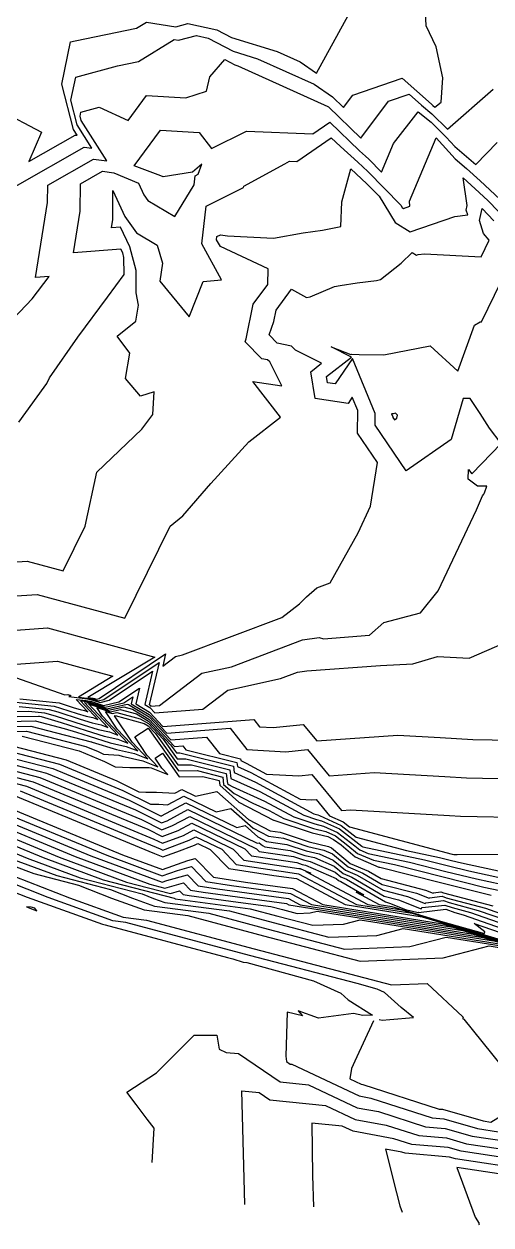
# Model space of a CAD drawing. Header units: millimetres. Extents: x 1157528 to 1158127, y 1280646 to 1281429.
# Drawn here: x 1157676.3 to 1157721, y 1280729 to 1280843.8 of the extents above; entities that cross this region are included whole.
import ezdxf

# ---------------------------------------------------------------- set-up
doc = ezdxf.new("R2010")
doc.units = ezdxf.units.MM
doc.layers.add('OCTUBRE', color=31, linetype='Continuous')

msp = doc.modelspace()

# ---------------------------------------------------------------- linework, layer by layer
at = {"layer": 'OCTUBRE', "flags": 128}
for points, elevation in [([(1157673.98, 1280835.61), (1157677.98, 1280833.49), (1157676.78, 1280830.7), (1157681.2, 1280833.23), (1157681.39, 1280833.21), (1157681.04, 1280833.76), (1157679.92, 1280838.08), (1157680.77, 1280842.13), (1157681.19, 1280842.25), (1157687.07, 1280843.46), (1157688.02, 1280844.04), (1157690.82, 1280843.59), (1157691.97, 1280843.89), (1157694.76, 1280843.29), (1157696.14, 1280842.56), (1157700.53, 1280841.21), (1157702.73, 1280840.22), (1157704.27, 1280839.15), (1157707.3, 1280844.65)], 450.5), ([(1157675.46, 1280828.3), (1157682.08, 1280832.07), (1157682.81, 1280831.98), (1157681.41, 1280834.19), (1157680.8, 1280836.56), (1157681.26, 1280838.77), (1157685.26, 1280839.86), (1157687.26, 1280840.27), (1157690.66, 1280842.36), (1157691.09, 1280842.29), (1157692.8, 1280842.75), (1157693.93, 1280842.5), (1157696.3, 1280841.25), (1157698.65, 1280840.53), (1157704.04, 1280838.09), (1157705.81, 1280836.87), (1157706.86, 1280835.86), (1157707.74, 1280837.05), (1157712.47, 1280838.67), (1157715.27, 1280836.18), (1157715.4, 1280836.07), (1157715.6, 1280835.88), (1157716.18, 1280836.38), (1157716.34, 1280838.69), (1157715.71, 1280841.66), (1157714.75, 1280843.67), (1157714.69, 1280845.06)], 451), ([(1157674.69, 1280815.06), (1157677.09, 1280817.55), (1157678.71, 1280819.69), (1157677.41, 1280819.6), (1157678.57, 1280826.79), (1157678.58, 1280828.42), (1157682.95, 1280830.92), (1157684.24, 1280830.76), (1157681.78, 1280834.63), (1157681.68, 1280835.03), (1157681.75, 1280835.41), (1157683.49, 1280835.88), (1157686.26, 1280834.63), (1157688.01, 1280837.01), (1157691.77, 1280836.78), (1157693.77, 1280837.41), (1157694.09, 1280838.81), (1157695.5, 1280840.45), (1157696.46, 1280839.94), (1157696.76, 1280839.85), (1157705.35, 1280835.97), (1157705.41, 1280835.92), (1157708.53, 1280832.93), (1157711.15, 1280836.46), (1157713.13, 1280837.14), (1157714.3, 1280836.1), (1157715.31, 1280835.26), (1157716.8, 1280833.8), (1157721.18, 1280837.62)], 451.5), ([(1157675.82, 1280805.76), (1157678.25, 1280809.13), (1157678.51, 1280809.48), (1157678.75, 1280810.01), (1157681.46, 1280813.9), (1157684.3, 1280817.74), (1157685.88, 1280819.9), (1157685.86, 1280821.51), (1157685.75, 1280821.95), (1157685.57, 1280822.31), (1157681.04, 1280821.98), (1157681.68, 1280825.96), (1157681.7, 1280828.55), (1157683.82, 1280829.76), (1157684.9, 1280829.63), (1157687.25, 1280828.62), (1157687.76, 1280827.51), (1157688.14, 1280826.98), (1157690.73, 1280825.44), (1157692.57, 1280828.46), (1157692.67, 1280829.34), (1157692.97, 1280829.49), (1157693.3, 1280830.43), (1157692.43, 1280829.68), (1157689.63, 1280829.23), (1157689.38, 1280829.34), (1157686.85, 1280830.28), (1157689.35, 1280833.69), (1157693.06, 1280833.46), (1157694.25, 1280831.94), (1157697.59, 1280833.6), (1157703.94, 1280833.34), (1157705.54, 1280834.45), (1157708.4, 1280831.71), (1157708.96, 1280831.21), (1157709.28, 1280830.91), (1157710.5, 1280829.67), (1157711.63, 1280832.42), (1157714.01, 1280835.46), (1157715.23, 1280834.46), (1157716.67, 1280833.04), (1157717.51, 1280832.12), (1157719.51, 1280830.4), (1157721.54, 1280832.51)], 452), ([(1157675.14, 1280792.39), (1157676.6, 1280792.49), (1157680.05, 1280791.55), (1157682.16, 1280795.81), (1157683.29, 1280800.99), (1157687.57, 1280805.09), (1157688.64, 1280806.5), (1157688.76, 1280808.66), (1157687.45, 1280808.26), (1157686.03, 1280809.93), (1157686.44, 1280812.36), (1157685.21, 1280813.98), (1157687, 1280815.42), (1157687.27, 1280816.97), (1157687.05, 1280818.14), (1157687.03, 1280820.26), (1157686.43, 1280822.55), (1157685.54, 1280824.43), (1157684.67, 1280824.37), (1157684.79, 1280825.14), (1157684.82, 1280827.92), (1157685.96, 1280825.43), (1157687.07, 1280823.88), (1157689.05, 1280822.7), (1157689.54, 1280820.96), (1157689.31, 1280819.25), (1157692.11, 1280815.84), (1157693.43, 1280819.22), (1157695.18, 1280819.39), (1157693.31, 1280822.83), (1157693.72, 1280826.43), (1157697.3, 1280828.2), (1157697.34, 1280828.33), (1157701.24, 1280830.49), (1157701.71, 1280830.72), (1157702.41, 1280830.69), (1157705.69, 1280832.96), (1157706.57, 1280832.12), (1157708.22, 1280830.65), (1157709.18, 1280829.74), (1157712.34, 1280826.52), (1157712.48, 1280826.3), (1157712.6, 1280826.22), (1157713.19, 1280826.42), (1157713.18, 1280826.92), (1157715.73, 1280832.96), (1157717.54, 1280830.97), (1157718.62, 1280830.04), (1157719.93, 1280828.85), (1157721.8, 1280827.1)], 452.5), ([(1157674.05, 1280789.05), (1157677.57, 1280789.3), (1157685.94, 1280787.01), (1157690.29, 1280795.83), (1157691.51, 1280796.81), (1157694.19, 1280799.91), (1157697.8, 1280803.88), (1157700.83, 1280806.26), (1157698.2, 1280809.66), (1157700.97, 1280809.24), (1157699.83, 1280811.53), (1157699.59, 1280811.72), (1157699.06, 1280811.82), (1157697.47, 1280813.45), (1157697.56, 1280813.74), (1157698.23, 1280817.06), (1157699.61, 1280818.93), (1157699.65, 1280820.44), (1157695.09, 1280822.56), (1157694.73, 1280823.21), (1157694.76, 1280823.52), (1157695.1, 1280823.68), (1157695.76, 1280823.6), (1157700.17, 1280823.38), (1157703, 1280823.88), (1157704.84, 1280824.14), (1157706.6, 1280824.49), (1157706.71, 1280826.83), (1157707.57, 1280829.99), (1157709.08, 1280828.57), (1157710.26, 1280827.37), (1157711.8, 1280824.86), (1157713.22, 1280823.97), (1157717.5, 1280825.44), (1157718.73, 1280825.6), (1157718.59, 1280826.06), (1157718.68, 1280826.48), (1157718.3, 1280829.14), (1157719.83, 1280827.75), (1157720.7, 1280826.93), (1157721.63, 1280825.95)], 453), ([(1157672.96, 1280785.7), (1157678.55, 1280786.1), (1157688.81, 1280783.3), (1157682.41, 1280779.43), (1157682.91, 1280779.37), (1157683.06, 1280779.34), (1157683.25, 1280779.28), (1157683.49, 1280779.33), (1157689.84, 1280783.61), (1157689.57, 1280782.43), (1157690.79, 1280783.37), (1157691.45, 1280783.51), (1157700.95, 1280787.09), (1157702.66, 1280788.41), (1157703.31, 1280789.08), (1157704.3, 1280789.92), (1157705.57, 1280790.39), (1157708.27, 1280795.19), (1157709.43, 1280797.72), (1157710.11, 1280801.9), (1157708.2, 1280804.73), (1157708.22, 1280806.9), (1157707.7, 1280808.15), (1157707.3, 1280807.57), (1157704.16, 1280808.03), (1157703.73, 1280810.59), (1157704.77, 1280811.4), (1157702.26, 1280812.65), (1157701.9, 1280813.04), (1157700.53, 1280813.33), (1157699.76, 1280814.11), (1157700.19, 1280815.41), (1157700.41, 1280816.47), (1157701.9, 1280818.5), (1157703.33, 1280817.7), (1157703.68, 1280817.77), (1157706, 1280818.75), (1157706.55, 1280818.84), (1157708.17, 1280819.11), (1157710.02, 1280819.33), (1157710.4, 1280819.41), (1157712.38, 1280820.96), (1157713.41, 1280821.99), (1157713.83, 1280821.73), (1157714.01, 1280821.79), (1157714.59, 1280821.86), (1157720.01, 1280821.59), (1157720.77, 1280823.16), (1157720.25, 1280823.8), (1157719.86, 1280825.07), (1157720.1, 1280826.2), (1157721.22, 1280825.02)], 453.5), ([(1157674.71, 1280782.56), (1157679.52, 1280782.91), (1157684.8, 1280781.47), (1157681.51, 1280779.48), (1157682.65, 1280779.34), (1157682.98, 1280779.26), (1157683.41, 1280779.12), (1157683.96, 1280779.25), (1157689.22, 1280782.79), (1157688.28, 1280778.74), (1157688.37, 1280778.69), (1157688.45, 1280778.6), (1157689.26, 1280778.66), (1157693.3, 1280781.76), (1157696.14, 1280782.38), (1157702.94, 1280784.94), (1157704.52, 1280785.19), (1157704.96, 1280785.06), (1157709.34, 1280785.4), (1157710.72, 1280786.61), (1157714.23, 1280787.52), (1157715.91, 1280789.63), (1157719.58, 1280797.39), (1157720.14, 1280798.73), (1157720.27, 1280798.89), (1157720.34, 1280799.01), (1157720.56, 1280799.65), (1157719.68, 1280799.64), (1157718.78, 1280800.32), (1157718.82, 1280801.23), (1157719.12, 1280800.84), (1157721.92, 1280803.72), (1157720.82, 1280805.2), (1157719.91, 1280806.6), (1157718.96, 1280808.03), (1157718.31, 1280808.04), (1157717.16, 1280804.11), (1157712.85, 1280801.1), (1157709.89, 1280805.48), (1157709.9, 1280806.59), (1157707.73, 1280811.87), (1157706.05, 1280809.44), (1157705.32, 1280809.54), (1157705.22, 1280810.13), (1157707.62, 1280812), (1157705.68, 1280812.97), (1157707.56, 1280812.23), (1157707.67, 1280812.28), (1157708.34, 1280812.24), (1157710.71, 1280812.21), (1157715.14, 1280813.07), (1157717.79, 1280810.64), (1157719.39, 1280815.04), (1157719.91, 1280815.38), (1157720.05, 1280815.37), (1157723.16, 1280821.77)], 454), ([(1157673.12, 1280782.17), (1157680.23, 1280779.69), (1157680.5, 1280779.71), (1157680.79, 1280779.63), (1157680.61, 1280779.53), (1157682.39, 1280779.31), (1157682.9, 1280779.19), (1157683.58, 1280778.97), (1157684.44, 1280779.17), (1157688.6, 1280781.97), (1157687.86, 1280778.77), (1157688.35, 1280778.47), (1157688.83, 1280777.96), (1157693.41, 1280778.31), (1157695.81, 1280780.15), (1157700.82, 1280781.25), (1157702.46, 1280781.86), (1157703.34, 1280782), (1157710.4, 1280782.49), (1157713.48, 1280782.65), (1157715.86, 1280783.37), (1157718.88, 1280783.19), (1157722.26, 1280784.68)], 454.5), ([(1157675.9, 1280779.3), (1157679.66, 1280778.92), (1157680.06, 1280778.8), (1157681.11, 1280778.46), (1157681.67, 1280778.29), (1157682.1, 1280778.2), (1157682.41, 1280778.07), (1157681.31, 1280779.25), (1157682.26, 1280779.15), (1157682.75, 1280779.04), (1157683.91, 1280778.67), (1157685.38, 1280779.01), (1157687.35, 1280780.33), (1157687, 1280778.82), (1157688.31, 1280778.04), (1157689.58, 1280776.67), (1157698.29, 1280777.33), (1157698.84, 1280776.63), (1157700.14, 1280776.56), (1157703, 1280776.86), (1157704.3, 1280775.28), (1157712.05, 1280775.83), (1157716.09, 1280775.6), (1157719.23, 1280775.43), (1157724.73, 1280775.31)], 455.5), ([(1157673.87, 1280778.07), (1157676.78, 1280778.12), (1157678.27, 1280777.97), (1157679.29, 1280777.67), (1157681.97, 1280776.82), (1157683.4, 1280776.38), (1157684.49, 1280776.14), (1157685.28, 1280775.82), (1157682.49, 1280778.82), (1157682.51, 1280778.82), (1157682.53, 1280778.81), (1157684.4, 1280778.21), (1157685.85, 1280778.54), (1157686.68, 1280778.32), (1157688.25, 1280777.38), (1157690.71, 1280774.74), (1157691.51, 1280774.8), (1157691.79, 1280774.43), (1157696.67, 1280773.22), (1157696.72, 1280772.84), (1157697.99, 1280772.26), (1157702.72, 1280769.71), (1157703.8, 1280769.65), (1157704.24, 1280769.69), (1157705.52, 1280768.13), (1157706.83, 1280767.53), (1157707.44, 1280767.06), (1157717.26, 1280764.44), (1157717.42, 1280764.43), (1157717.44, 1280764.43), (1157717.72, 1280764.42), (1157729.55, 1280764.52)], 457), ([(1157674.93, 1280779.04), (1157679.19, 1280778.6), (1157679.8, 1280778.42), (1157681.4, 1280777.92), (1157682.25, 1280777.65), (1157682.9, 1280777.51), (1157683.36, 1280777.32), (1157681.7, 1280779.11), (1157682.35, 1280779.04), (1157682.68, 1280778.96), (1157684.07, 1280778.52), (1157685.86, 1280778.92), (1157686.73, 1280779.51), (1157686.57, 1280778.84), (1157688.29, 1280777.82), (1157689.96, 1280776.02), (1157696.03, 1280776.49), (1157697.61, 1280774.46), (1157701.36, 1280774.25), (1157703.41, 1280774.47), (1157705.48, 1280771.95), (1157709.8, 1280772.26), (1157716.53, 1280771.88), (1157718.63, 1280771.76), (1157727.73, 1280771.57)], 456), ([(1157675.85, 1280778.58), (1157678.73, 1280778.29), (1157679.55, 1280778.05), (1157681.68, 1280777.37), (1157682.83, 1280777.02), (1157683.69, 1280776.82), (1157684.32, 1280776.57), (1157682.1, 1280778.96), (1157682.43, 1280778.93), (1157682.6, 1280778.89), (1157684.24, 1280778.36), (1157686.17, 1280778.81), (1157686.31, 1280778.77), (1157688.27, 1280777.6), (1157690.34, 1280775.38), (1157693.77, 1280775.64), (1157695, 1280774.07), (1157697, 1280773.57), (1157697.03, 1280773.41), (1157697.55, 1280773.17), (1157699.5, 1280772.12), (1157702.58, 1280771.95), (1157703.83, 1280772.08), (1157706.67, 1280768.62), (1157707.54, 1280768.68), (1157716.98, 1280768.15), (1157718.03, 1280768.09), (1157730.74, 1280767.82)], 456.5), ([(1157673.06, 1280776.64), (1157676.97, 1280776.71), (1157682.74, 1280775.21), (1157682.78, 1280775.19), (1157682.83, 1280775.18), (1157685.14, 1280774.47), (1157686.88, 1280774.08), (1157688.14, 1280773.57), (1157686.65, 1280775.18), (1157684.98, 1280777.67), (1157685.03, 1280777.71), (1157687.8, 1280776.96), (1157688.19, 1280776.73), (1157688.89, 1280775.98), (1157691.02, 1280773), (1157692.32, 1280773.01), (1157695.65, 1280772.18), (1157695.78, 1280771.22), (1157695.93, 1280771.08), (1157696.22, 1280770.93), (1157699.3, 1280769.53), (1157702.12, 1280768.01), (1157704.13, 1280767.34), (1157704.96, 1280767.14), (1157706.28, 1280766.53), (1157707.94, 1280765.25), (1157708.42, 1280764.86), (1157709.22, 1280764.51), (1157713.17, 1280763.68), (1157716.65, 1280762.8), (1157719.56, 1280762.08), (1157724.3, 1280761.06)], 458.5), ([(1157673.33, 1280777.12), (1157677.39, 1280777.19), (1157680.16, 1280776.46), (1157681.32, 1280776.11), (1157682.54, 1280775.73), (1157684.56, 1280775.11), (1157686.08, 1280774.76), (1157687.19, 1280774.32), (1157685.23, 1280776.42), (1157684.1, 1280778.11), (1157684.73, 1280777.91), (1157685.2, 1280778.01), (1157687.43, 1280777.41), (1157688.21, 1280776.95), (1157689.61, 1280775.45), (1157690.95, 1280773.57), (1157691.77, 1280773.58), (1157695.99, 1280772.53), (1157696.1, 1280771.7), (1157698.87, 1280770.44), (1157703.07, 1280768.17), (1157704.27, 1280767.77), (1157704.76, 1280767.65), (1157706.47, 1280766.86), (1157708.61, 1280765.21), (1157708.65, 1280765.18), (1157708.71, 1280765.15), (1157714.6, 1280763.92), (1157716.91, 1280763.33), (1157718.84, 1280762.85), (1157725.12, 1280761.5)], 458), ([(1157673.6, 1280777.6), (1157677.71, 1280777.66), (1157677.81, 1280777.66), (1157677.95, 1280777.61), (1157679.86, 1280777.03), (1157682.25, 1280776.27), (1157683.98, 1280775.74), (1157685.28, 1280775.45), (1157686.23, 1280775.07), (1157683.82, 1280777.66), (1157683.28, 1280778.47), (1157684.57, 1280778.06), (1157685.52, 1280778.28), (1157687.06, 1280777.86), (1157688.23, 1280777.16), (1157690.32, 1280774.92), (1157690.88, 1280774.14), (1157691.21, 1280774.14), (1157696.33, 1280772.87), (1157696.41, 1280772.27), (1157698.43, 1280771.35), (1157704.03, 1280768.32), (1157704.4, 1280768.2), (1157704.56, 1280768.16), (1157706.65, 1280767.2), (1157708.08, 1280766.09), (1157712.88, 1280764.81), (1157716.02, 1280764.15), (1157717.17, 1280763.86), (1157718.13, 1280763.62), (1157725.94, 1280761.94)], 457.5), ([(1157672.79, 1280776.17), (1157676.56, 1280776.23), (1157682.23, 1280774.75), (1157683.41, 1280774.26), (1157683.91, 1280774.01), (1157685.39, 1280773.93), (1157685.71, 1280773.83), (1157687.67, 1280773.39), (1157689.1, 1280772.82), (1157688.07, 1280773.93), (1157686.91, 1280775.66), (1157688.18, 1280776.5), (1157691.09, 1280772.42), (1157692.87, 1280772.44), (1157695.31, 1280771.83), (1157695.4, 1280771.13), (1157696.39, 1280770.25), (1157698.19, 1280769.33), (1157699.74, 1280768.62), (1157701.16, 1280767.85), (1157703.99, 1280766.91), (1157705.16, 1280766.63), (1157706.1, 1280766.2), (1157707.28, 1280765.29), (1157708.19, 1280764.53), (1157709.74, 1280763.87), (1157711.74, 1280763.45), (1157716.39, 1280762.27), (1157720.27, 1280761.31), (1157723.49, 1280760.62)], 459), ([(1157676.15, 1280775.75), (1157681.6, 1280774.33), (1157684, 1280773.33), (1157685.04, 1280772.82), (1157686.44, 1280772.74), (1157688.29, 1280772.75), (1157688.47, 1280772.7), (1157690.05, 1280772.07), (1157689.48, 1280772.69), (1157688.84, 1280773.65), (1157689.54, 1280774.11), (1157691.16, 1280771.85), (1157693.42, 1280771.87), (1157694.97, 1280771.49), (1157695.03, 1280771.04), (1157696.85, 1280769.42), (1157700.16, 1280767.72), (1157700.18, 1280767.71), (1157700.2, 1280767.7), (1157703.85, 1280766.48), (1157705.36, 1280766.13), (1157705.91, 1280765.87), (1157706.62, 1280765.33), (1157707.97, 1280764.21), (1157710.25, 1280763.22), (1157710.32, 1280763.21), (1157716.13, 1280761.74), (1157720.98, 1280760.54)], 459.5), ([(1157674.9, 1280774.31), (1157679.71, 1280773.06), (1157685.77, 1280770.55), (1157688.4, 1280769.23), (1157688.73, 1280769.22), (1157689.2, 1280769.22), (1157690.04, 1280769.17), (1157691.58, 1280770), (1157694.68, 1280768.5), (1157696.1, 1280768.81), (1157698.21, 1280766.93), (1157699.68, 1280766.18), (1157701.13, 1280765.97), (1157703.44, 1280765.2), (1157704.97, 1280764.83), (1157705.79, 1280764.48), (1157707.29, 1280763.24), (1157708.71, 1280762.63), (1157710.56, 1280761.55), (1157713.85, 1280760.71), (1157715.04, 1280760.23), (1157715.09, 1280760.29), (1157716.29, 1280760.43), (1157716.68, 1280760.29), (1157720.43, 1280759.29), (1157722.32, 1280758.63)], 461), ([(1157675.32, 1280774.79), (1157680.34, 1280773.48), (1157685.18, 1280771.48), (1157687.28, 1280770.43), (1157687.97, 1280770.39), (1157688.98, 1280770.39), (1157690.73, 1280770.29), (1157691.39, 1280770.65), (1157692.72, 1280770), (1157694.74, 1280770.45), (1157697.76, 1280767.76), (1157699.85, 1280766.69), (1157700.81, 1280766.55), (1157703.58, 1280765.62), (1157705.41, 1280765.19), (1157705.7, 1280765.07), (1157707.51, 1280763.56), (1157709.24, 1280762.82), (1157710.46, 1280762.11), (1157714.71, 1280761.01), (1157715.42, 1280760.73), (1157715.46, 1280760.76), (1157716.17, 1280760.85), (1157716.41, 1280760.77), (1157721.13, 1280759.5)], 460.5), ([(1157674.08, 1280773.35), (1157678.45, 1280772.21), (1157686.96, 1280768.69), (1157689.45, 1280767.44), (1157689.99, 1280767.65), (1157691.97, 1280768.71), (1157698.61, 1280765.5), (1157698.81, 1280765.54), (1157699.12, 1280765.27), (1157699.33, 1280765.16), (1157701.76, 1280764.81), (1157703.17, 1280764.34), (1157704.1, 1280764.12), (1157705.97, 1280763.31), (1157706.84, 1280762.59), (1157707.66, 1280762.24), (1157710.76, 1280760.44), (1157712.12, 1280760.09), (1157714.27, 1280759.24), (1157714.37, 1280759.34), (1157716.53, 1280759.59), (1157717.24, 1280759.34), (1157719.01, 1280758.87), (1157722.91, 1280757.51)], 462), ([(1157674.49, 1280773.83), (1157679.08, 1280772.64), (1157686.37, 1280769.62), (1157689.42, 1280768.09), (1157689.46, 1280768.11), (1157691.77, 1280769.36), (1157696.65, 1280767), (1157697.46, 1280767.18), (1157698.67, 1280766.1), (1157699.51, 1280765.67), (1157701.44, 1280765.39), (1157703.3, 1280764.77), (1157704.54, 1280764.47), (1157705.88, 1280763.89), (1157707.06, 1280762.92), (1157708.18, 1280762.43), (1157710.66, 1280761), (1157712.98, 1280760.4), (1157714.65, 1280759.74), (1157714.73, 1280759.81), (1157716.41, 1280760.01), (1157716.96, 1280759.82), (1157719.72, 1280759.08), (1157722.62, 1280758.07)], 461.5), ([(1157672.83, 1280771.92), (1157676.56, 1280770.95), (1157688.73, 1280765.9), (1157689.55, 1280765.49), (1157691.57, 1280766.25), (1157692.54, 1280766.77), (1157696.32, 1280764.94), (1157697.34, 1280763.89), (1157702.6, 1280763.08), (1157702.7, 1280763.07), (1157702.75, 1280763.05), (1157702.79, 1280763.04), (1157703.73, 1280762.64), (1157703.26, 1280762.79), (1157709.19, 1280759.65), (1157712.44, 1280759.13), (1157725.09, 1280755.31)], 463.5), ([(1157673.25, 1280772.39), (1157677.19, 1280771.37), (1157688.14, 1280766.83), (1157689.52, 1280766.14), (1157691.04, 1280766.71), (1157692.35, 1280767.42), (1157697.43, 1280764.96), (1157698.07, 1280764.3), (1157701.35, 1280763.8), (1157702.39, 1280763.65), (1157702.89, 1280763.48), (1157703.22, 1280763.4), (1157706.15, 1280762.14), (1157706.38, 1280761.95), (1157706.6, 1280761.85), (1157708.81, 1280760.57), (1157708.07, 1280760.82), (1157710.26, 1280759.65), (1157711.47, 1280759.46), (1157716.14, 1280758.05), (1157720.35, 1280756.86), (1157720.36, 1280757.04), (1157719.36, 1280757.83), (1157723.5, 1280756.38)], 463), ([(1157673.66, 1280772.87), (1157677.82, 1280771.79), (1157687.55, 1280767.76), (1157689.48, 1280766.79), (1157690.52, 1280767.18), (1157692.16, 1280768.06), (1157698.54, 1280764.97), (1157698.8, 1280764.71), (1157700.1, 1280764.51), (1157702.07, 1280764.23), (1157703.03, 1280763.91), (1157703.66, 1280763.76), (1157706.06, 1280762.72), (1157706.61, 1280762.27), (1157707.13, 1280762.05), (1157710.86, 1280759.89), (1157711.25, 1280759.78), (1157712.79, 1280759.17), (1157713.99, 1280758.86), (1157714.02, 1280758.86), (1157714.02, 1280758.86), (1157714.01, 1280758.86), (1157714.02, 1280758.86), (1157716.65, 1280759.18), (1157717.51, 1280758.87), (1157718.3, 1280758.66), (1157723.21, 1280756.94)], 462.5), ([(1157675.3, 1280770.1), (1157688.78, 1280764.51), (1157689.59, 1280764.21), (1157690.91, 1280764.67), (1157692.62, 1280765.32), (1157692.93, 1280765.48), (1157694.1, 1280764.91), (1157695.88, 1280763.07), (1157700.19, 1280762.41), (1157702.37, 1280762.11), (1157707.03, 1280759.64), (1157714.38, 1280758.47), (1157729.96, 1280753.77)], 464.5), ([(1157675.93, 1280770.52), (1157689.33, 1280764.97), (1157689.58, 1280764.84), (1157692.1, 1280765.78), (1157692.73, 1280766.12), (1157695.21, 1280764.93), (1157696.61, 1280763.48), (1157701.54, 1280762.72), (1157702.57, 1280762.58), (1157708.11, 1280759.65), (1157713.41, 1280758.8), (1157730.4, 1280753.67)], 464), ([(1157672.77, 1280768.41), (1157682.71, 1280764.29), (1157689.51, 1280761.76), (1157689.98, 1280761.92), (1157691.94, 1280762.49), (1157692.97, 1280761.42), (1157694.8, 1280761.14), (1157701.6, 1280760.22), (1157702.72, 1280759.62), (1157718.27, 1280757.14), (1157728.21, 1280754.14)], 466.5), ([(1157673.4, 1280768.83), (1157684.22, 1280764.35), (1157689.53, 1280762.37), (1157690.99, 1280762.88), (1157692.31, 1280763.27), (1157693.7, 1280761.83), (1157696.15, 1280761.45), (1157701.79, 1280760.69), (1157703.8, 1280759.63), (1157717.3, 1280757.47), (1157728.65, 1280754.05)], 466), ([(1157674.03, 1280769.25), (1157685.74, 1280764.4), (1157689.55, 1280762.98), (1157691.99, 1280763.84), (1157692.69, 1280764.04), (1157694.43, 1280762.24), (1157697.49, 1280761.77), (1157701.98, 1280761.16), (1157704.88, 1280759.63), (1157716.33, 1280757.8), (1157729.09, 1280753.95)], 465.5), ([(1157671.51, 1280767.56), (1157679.67, 1280764.18), (1157686.11, 1280761.78), (1157690.32, 1280760.69), (1157691.18, 1280760.94), (1157691.52, 1280760.59), (1157692.1, 1280760.5), (1157696.78, 1280759.87), (1157699.91, 1280759.46), (1157701.02, 1280759.16), (1157702.44, 1280758.79), (1157703.66, 1280758.84), (1157704.34, 1280759.01), (1157720.22, 1280756.48), (1157727.34, 1280754.33)], 467.5), ([(1157672.14, 1280767.99), (1157681.19, 1280764.24), (1157688.33, 1280761.58), (1157689.78, 1280761.2), (1157691.56, 1280761.71), (1157692.24, 1280761.01), (1157693.45, 1280760.82), (1157701.4, 1280759.75), (1157701.64, 1280759.62), (1157719.24, 1280756.81), (1157727.78, 1280754.24)], 467), ([(1157670.25, 1280766.72), (1157676.63, 1280764.07), (1157681.67, 1280762.19), (1157687.61, 1280760.65), (1157688.7, 1280760.22), (1157689.78, 1280759.84), (1157695.95, 1280759.02), (1157700.12, 1280757.91), (1157705.44, 1280756.51), (1157710.03, 1280756.69), (1157712.56, 1280757.35), (1157722.16, 1280755.82)], 468.5), ([(1157670.88, 1280767.14), (1157678.15, 1280764.13), (1157683.89, 1280761.99), (1157690.66, 1280760.23), (1157690.72, 1280760.21), (1157690.77, 1280760.19), (1157697.93, 1280759.24), (1157700.57, 1280758.53), (1157703.94, 1280757.65), (1157706.85, 1280757.76), (1157708.45, 1280758.18), (1157721.19, 1280756.15)], 468), ([(1157673.6, 1280763.96), (1157677.24, 1280762.61), (1157681.53, 1280761.49), (1157684.68, 1280760.26), (1157687.79, 1280759.14), (1157691.99, 1280758.58), (1157699.22, 1280756.65), (1157708.44, 1280754.23), (1157716.4, 1280754.54), (1157720.79, 1280755.68), (1157724.1, 1280755.15)], 469.5), ([(1157675.12, 1280764.01), (1157679.46, 1280762.4), (1157684.57, 1280761.07), (1157686.69, 1280760.24), (1157688.78, 1280759.49), (1157693.97, 1280758.8), (1157699.67, 1280757.28), (1157706.94, 1280755.37), (1157713.21, 1280755.62), (1157716.68, 1280756.51), (1157723.13, 1280755.48)], 469), ([(1157669.35, 1280763.17), (1157676.62, 1280760.33), (1157683.81, 1280757.75), (1157684.07, 1280757.71), (1157695.76, 1280754.58), (1157696.29, 1280754.44), (1157697.28, 1280754.12), (1157697.62, 1280754.08), (1157703.98, 1280752.33), (1157706.6, 1280751.16), (1157707.31, 1280750.52), (1157709.63, 1280749.06), (1157708.72, 1280749.01), (1157707.81, 1280749.2), (1157704.46, 1280748.77), (1157702.51, 1280749.48), (1157702.95, 1280748.99), (1157701.48, 1280749.34), (1157701.34, 1280745.14), (1157701.41, 1280744.62), (1157701.75, 1280744.38), (1157701.91, 1280744.37), (1157708.35, 1280741.33), (1157709.46, 1280741.13), (1157715.35, 1280739.23), (1157716.45, 1280739.14), (1157719.68, 1280738.21), (1157721.69, 1280737.91)], 471.5), ([(1157710.27, 1280748.65), (1157710.55, 1280748.59), (1157711.28, 1280748.64), (1157713.56, 1280748.83), (1157712.36, 1280749.8), (1157710.79, 1280751.22), (1157710.07, 1280751.54), (1157708.15, 1280752.07), (1157697.86, 1280754.77), (1157686.05, 1280757.93), (1157684.8, 1280758.09), (1157678.63, 1280760.31), (1157672.4, 1280762.75)], 471), ([(1157675.44, 1280762.33), (1157680.65, 1280760.29), (1157685.8, 1280758.44), (1157688.03, 1280758.15), (1157698.31, 1280755.39), (1157711.45, 1280751.95), (1157714.85, 1280752.08), (1157718.28, 1280748.88), (1157718.33, 1280748.83), (1157718.29, 1280748.83), (1157718.25, 1280748.74), (1157718.35, 1280748.66), (1157721.92, 1280744.24)], 470.5), ([(1157709.73, 1280748.5), (1157707.93, 1280744.64), (1157707.62, 1280743.95), (1157707.46, 1280742.96), (1157708.54, 1280742.45), (1157708.72, 1280742.42), (1157716, 1280740.08), (1157716.32, 1280740.05), (1157720.21, 1280738.94), (1157720.93, 1280738.83), (1157727.88, 1280743.14)], 471), ([(1157688.57, 1280734.95), (1157688.77, 1280738.24), (1157688.1, 1280739.11), (1157687.03, 1280740.51), (1157686.13, 1280741.68), (1157688.97, 1280743.55), (1157692.57, 1280747.15), (1157694.76, 1280747.14), (1157694.96, 1280745.81), (1157695.65, 1280745.49), (1157696.81, 1280745.39), (1157700.79, 1280742.67), (1157703.52, 1280742.39), (1157708.16, 1280740.2), (1157710.2, 1280739.83), (1157714.7, 1280738.39), (1157716.59, 1280738.22), (1157719.15, 1280737.49), (1157722.45, 1280736.99)], 472), ([(1157697.44, 1280730.96), (1157697.37, 1280733.42), (1157697.15, 1280741.81), (1157698.78, 1280741.67), (1157699.83, 1280740.95), (1157705.13, 1280740.41), (1157707.96, 1280739.08), (1157710.94, 1280738.54), (1157714.05, 1280737.54), (1157716.72, 1280737.31), (1157718.63, 1280736.76), (1157723.22, 1280736.07)], 472.5), ([(1157723.98, 1280735.15), (1157718.1, 1280736.04), (1157716.85, 1280736.4), (1157713.4, 1280736.69), (1157711.68, 1280737.24), (1157707.77, 1280737.95), (1157706.74, 1280738.44), (1157703.82, 1280738.74), (1157703.89, 1280733.73), (1157703.98, 1280730.71)], 473), ([(1157724.74, 1280734.23), (1157717.57, 1280735.31), (1157716.98, 1280735.48), (1157712.75, 1280735.85), (1157712.42, 1280735.95), (1157710.86, 1280736.23), (1157711.94, 1280732.05), (1157712.23, 1280730.82), (1157712.46, 1280730.23), (1157712.46, 1280730.21)], 473.5), ([(1157725.51, 1280733.32), (1157717.7, 1280734.49), (1157719.44, 1280729.73), (1157719.82, 1280729.12), (1157719.8, 1280729.1), (1157719.78, 1280729.08), (1157719.84, 1280728.99)], 474)]:
    msp.add_lwpolyline(points, dxfattribs=dict(at, elevation=elevation))
for points, elevation in [([(1157711.84, 1280806.62), (1157711.62, 1280806.57), (1157711.46, 1280806.58), (1157711.58, 1280806.29), (1157711.57, 1280806.23), (1157711.73, 1280806), (1157711.95, 1280806.16), (1157712.03, 1280806.45), (1157711.84, 1280806.62)], 454.5), ([(1157677.27, 1280759.14), (1157677.54, 1280759.03), (1157677.35, 1280759.28), (1157677, 1280759.38), (1157676.54, 1280759.43), (1157677.27, 1280759.14)], 471.5)]:
    msp.add_lwpolyline(points, close=True, dxfattribs=dict(at, elevation=elevation))

doc.saveas('drawing.dxf')
